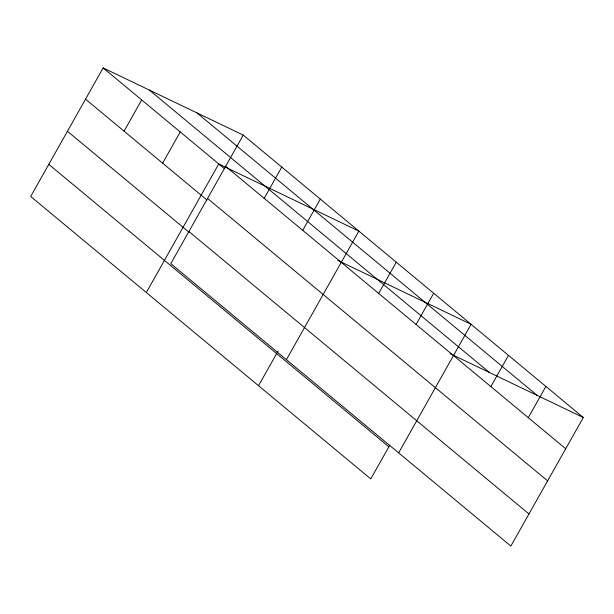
<?xml version="1.0" encoding="UTF-8"?>
<svg xmlns="http://www.w3.org/2000/svg" width="614" height="614" viewBox="0 0 614 614"><rect width="100%" height="100%" fill="white"/><g stroke="black" fill="none" stroke-linecap="round" stroke-linejoin="round"><path stroke-width="0.92" d="M243.236 135.088L170.799 263.652L510.856 546.076L583.3 417.512L243.236 135.088L103.144 67.924L30.7 196.488L370.764 478.912L389.79 445.142M124.082 131.166L141.68 99.936M162.626 163.178L180.224 131.941M146.324 292.51L218.761 163.953L358.86 231.11L286.416 359.674M264.181 198.33L281.78 167.092M302.717 230.342L320.316 199.105M258.54 385.715L278.035 351.116M378.669 293.415L396.268 262.178M416.069 324.484L433.676 293.246M398.639 452.871L471.076 324.315L337.83 260.436M490.885 386.613L508.484 355.376M528.293 417.681L545.892 386.444M450.054 353.633L583.3 417.512M197.01 112.922L537.066 395.347M149.371 90.089L489.435 372.514M225.637 166.325L565.701 448.75M103.144 67.924L224.632 168.827M207.54 198.445L547.604 480.862M85.538 99.161L207.033 200.057M188.897 231.532L528.953 513.956M67.44 131.281L188.935 232.176M48.798 164.368L388.862 446.792"/></g></svg>
